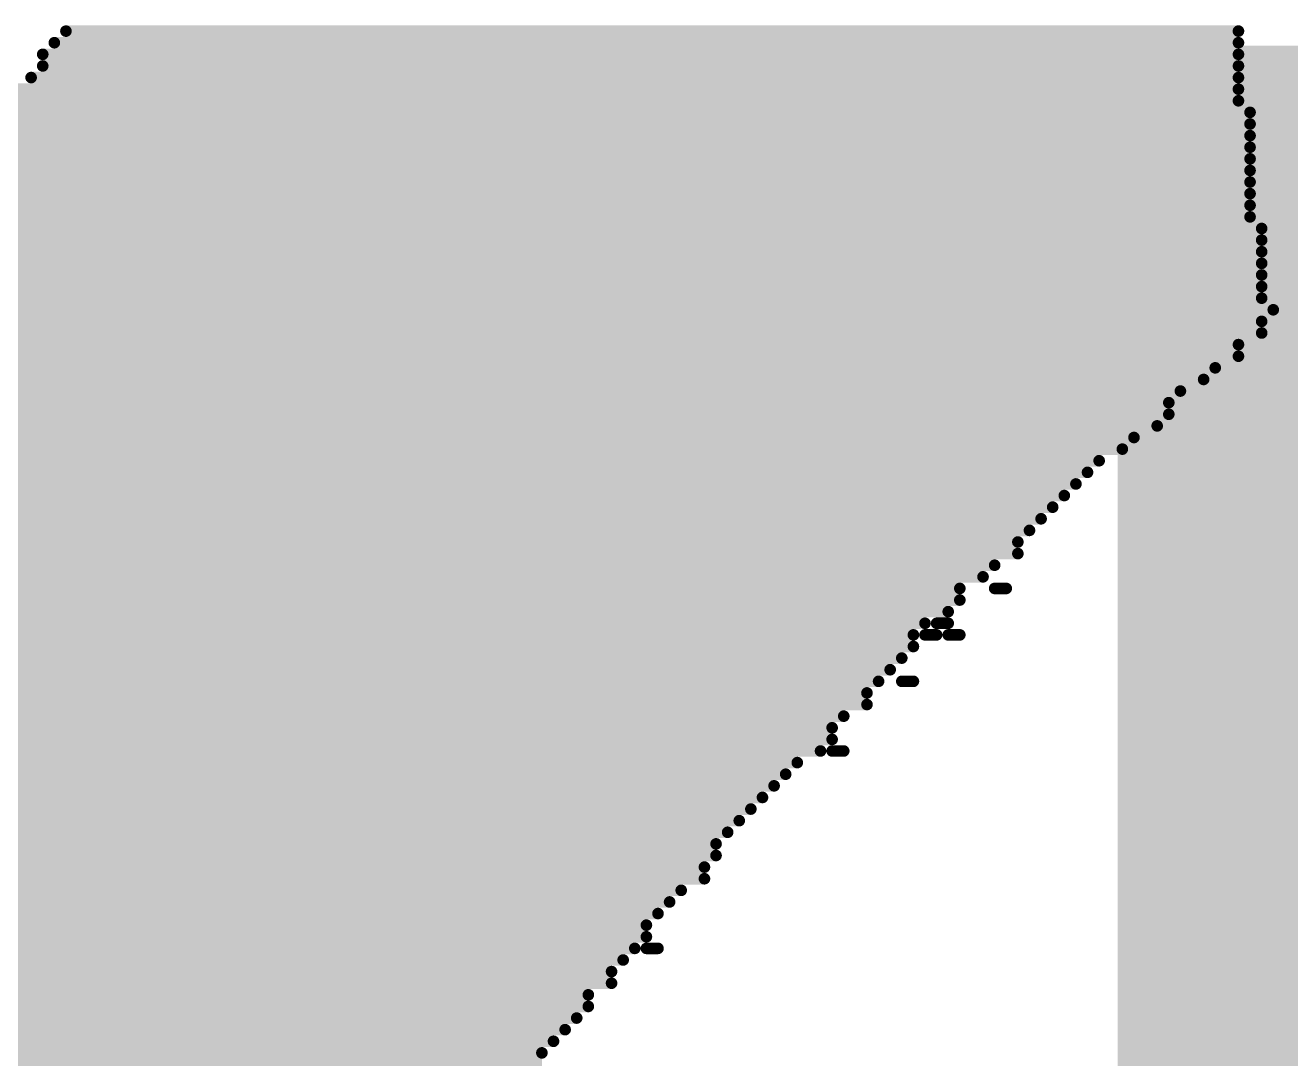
# Model space of a CAD drawing. Header units: inches. Extents: x -5 to 433, y -20 to 71.
# Drawn here: x 21.716 to 24.484, y 52.826 to 55.086 of the extents above; entities that cross this region are included whole.
import ezdxf

# ---------------------------------------------------------------- set-up
doc = ezdxf.new("R2010")
doc.units = ezdxf.units.IN
doc.layers.add('Bottom Overlay', color=54, linetype='Continuous')
doc.layers.add('Top Layer', color=1, linetype='Continuous')

msp = doc.modelspace()

# ---------------------------------------------------------------- hatches: boundary and pattern name
at = {"layer": 'Top Layer'}
for points in [[(24.1058, 55.0418), (24.1058, 53.848), (64.5414, 53.848), (64.5414, 55.0418)], [(24.1554, 38.5064), (29.1842, 38.5064), (29.1842, 54.4576), (24.1554, 54.4576)], [(24.1059, 10.3124), (26.7462, 10.3124), (26.7462, 54.0655), (24.1059, 54.0655)]]:
    msp.add_hatch(color=1, dxfattribs=at).paths.add_polyline_path(points)

# ---------------------------------------------------------------- linework, layer by layer
at = {"layer": 'Bottom Overlay'}
for points in [[(21.8046, 55.0736, 0.0254, 0.0254, 0), (24.37, 55.0736, 0.0254, 0.0254, 0)], [(21.7792, 55.0482, 0.0254, 0.0254, 0), (24.37, 55.0482, 0.0254, 0.0254, 0)], [(21.7538, 55.0228, 0.0254, 0.0254, 0), (24.37, 55.0228, 0.0254, 0.0254, 0)], [(21.7284, 54.972, 0.0254, 0.0254, 0), (24.37, 54.972, 0.0254, 0.0254, 0)], [(21.7538, 54.9974, 0.0254, 0.0254, 0), (24.37, 54.9974, 0.0254, 0.0254, 0)], [(18.9852, 54.9466, 0.0254, 0.0254, 0), (24.37, 54.9466, 0.0254, 0.0254, 0)], [(19.036, 54.9212, 0.0254, 0.0254, 0), (24.37, 54.9212, 0.0254, 0.0254, 0)], [(19.0614, 54.8958, 0.0254, 0.0254, 0), (24.3954, 54.8958, 0.0254, 0.0254, 0)], [(19.0868, 54.8704, 0.0254, 0.0254, 0), (24.3954, 54.8704, 0.0254, 0.0254, 0)], [(19.1122, 54.845, 0.0254, 0.0254, 0), (24.3954, 54.845, 0.0254, 0.0254, 0)], [(19.1122, 54.8196, 0.0254, 0.0254, 0), (24.3954, 54.8196, 0.0254, 0.0254, 0)], [(19.1376, 54.7942, 0.0254, 0.0254, 0), (24.3954, 54.7942, 0.0254, 0.0254, 0)], [(19.1884, 54.7688, 0.0254, 0.0254, 0), (24.3954, 54.7688, 0.0254, 0.0254, 0)], [(19.2138, 54.7434, 0.0254, 0.0254, 0), (24.3954, 54.7434, 0.0254, 0.0254, 0)], [(19.2138, 54.718, 0.0254, 0.0254, 0), (24.3954, 54.718, 0.0254, 0.0254, 0)], [(19.2392, 54.6926, 0.0254, 0.0254, 0), (24.3954, 54.6926, 0.0254, 0.0254, 0)], [(19.2646, 54.6672, 0.0254, 0.0254, 0), (24.3954, 54.6672, 0.0254, 0.0254, 0)], [(19.29, 54.6418, 0.0254, 0.0254, 0), (24.4208, 54.6418, 0.0254, 0.0254, 0)], [(19.3154, 54.6164, 0.0254, 0.0254, 0), (24.4208, 54.6164, 0.0254, 0.0254, 0)], [(19.3154, 54.591, 0.0254, 0.0254, 0), (24.4208, 54.591, 0.0254, 0.0254, 0)], [(19.3408, 54.5656, 0.0254, 0.0254, 0), (24.4208, 54.5656, 0.0254, 0.0254, 0)], [(19.3662, 54.5402, 0.0254, 0.0254, 0), (24.4208, 54.5402, 0.0254, 0.0254, 0)], [(19.3916, 54.5148, 0.0254, 0.0254, 0), (24.4208, 54.5148, 0.0254, 0.0254, 0)], [(19.417, 54.4894, 0.0254, 0.0254, 0), (24.4208, 54.4894, 0.0254, 0.0254, 0)], [(19.4424, 54.464, 0.0254, 0.0254, 0), (24.4462, 54.464, 0.0254, 0.0254, 0)], [(19.4424, 54.4386, 0.0254, 0.0254, 0), (24.4208, 54.4386, 0.0254, 0.0254, 0)], [(19.4678, 54.4132, 0.0254, 0.0254, 0), (24.4208, 54.4132, 0.0254, 0.0254, 0)], [(19.4932, 54.3878, 0.0254, 0.0254, 0), (24.37, 54.3878, 0.0254, 0.0254, 0)], [(19.5186, 54.3624, 0.0254, 0.0254, 0), (24.37, 54.3624, 0.0254, 0.0254, 0)], [(19.544, 54.337, 0.0254, 0.0254, 0), (24.3192, 54.337, 0.0254, 0.0254, 0)], [(19.5694, 54.3116, 0.0254, 0.0254, 0), (24.2938, 54.3116, 0.0254, 0.0254, 0)], [(19.5948, 54.2862, 0.0254, 0.0254, 0), (24.243, 54.2862, 0.0254, 0.0254, 0)], [(19.5948, 54.2608, 0.0254, 0.0254, 0), (24.2176, 54.2608, 0.0254, 0.0254, 0)], [(19.6202, 54.2354, 0.0254, 0.0254, 0), (24.2176, 54.2354, 0.0254, 0.0254, 0)], [(19.6202, 54.21, 0.0254, 0.0254, 0), (24.1922, 54.21, 0.0254, 0.0254, 0)], [(19.6456, 54.1846, 0.0254, 0.0254, 0), (24.1414, 54.1846, 0.0254, 0.0254, 0)], [(19.671, 54.1592, 0.0254, 0.0254, 0), (24.116, 54.1592, 0.0254, 0.0254, 0)], [(19.6964, 54.1338, 0.0254, 0.0254, 0), (24.0652, 54.1338, 0.0254, 0.0254, 0)], [(19.7218, 54.1084, 0.0254, 0.0254, 0), (24.0398, 54.1084, 0.0254, 0.0254, 0)], [(19.7472, 54.083, 0.0254, 0.0254, 0), (24.0144, 54.083, 0.0254, 0.0254, 0)], [(19.7472, 54.0576, 0.0254, 0.0254, 0), (23.989, 54.0576, 0.0254, 0.0254, 0)], [(19.7726, 54.0322, 0.0254, 0.0254, 0), (23.9636, 54.0322, 0.0254, 0.0254, 0)], [(19.798, 54.0068, 0.0254, 0.0254, 0), (23.9382, 54.0068, 0.0254, 0.0254, 0)], [(19.798, 53.9814, 0.0254, 0.0254, 0), (23.9128, 53.9814, 0.0254, 0.0254, 0)], [(19.8234, 53.956, 0.0254, 0.0254, 0), (23.8874, 53.956, 0.0254, 0.0254, 0)], [(19.8488, 53.9306, 0.0254, 0.0254, 0), (23.8874, 53.9306, 0.0254, 0.0254, 0)], [(19.8488, 53.9052, 0.0254, 0.0254, 0), (23.8366, 53.9052, 0.0254, 0.0254, 0)], [(19.8742, 53.8798, 0.0254, 0.0254, 0), (23.8112, 53.8798, 0.0254, 0.0254, 0)], [(19.8996, 53.8544, 0.0254, 0.0254, 0), (23.7604, 53.8544, 0.0254, 0.0254, 0)], [(23.8366, 53.8544, 0.0254, 0.0254, 0), (23.862, 53.8544, 0.0254, 0.0254, 0)], [(19.925, 53.829, 0.0254, 0.0254, 0), (23.7604, 53.829, 0.0254, 0.0254, 0)], [(19.925, 53.8036, 0.0254, 0.0254, 0), (23.735, 53.8036, 0.0254, 0.0254, 0)], [(19.9504, 53.7782, 0.0254, 0.0254, 0), (23.6842, 53.7782, 0.0254, 0.0254, 0)], [(23.7096, 53.7782, 0.0254, 0.0254, 0), (23.735, 53.7782, 0.0254, 0.0254, 0)], [(19.9758, 53.7528, 0.0254, 0.0254, 0), (23.6588, 53.7528, 0.0254, 0.0254, 0)], [(19.9758, 53.7274, 0.0254, 0.0254, 0), (23.6588, 53.7274, 0.0254, 0.0254, 0)], [(23.6842, 53.7528, 0.0254, 0.0254, 0), (23.7096, 53.7528, 0.0254, 0.0254, 0)], [(23.735, 53.7528, 0.0254, 0.0254, 0), (23.7604, 53.7528, 0.0254, 0.0254, 0)], [(20.0012, 53.702, 0.0254, 0.0254, 0), (23.6334, 53.702, 0.0254, 0.0254, 0)], [(20.0266, 53.6766, 0.0254, 0.0254, 0), (23.608, 53.6766, 0.0254, 0.0254, 0)], [(20.0266, 53.6512, 0.0254, 0.0254, 0), (23.5826, 53.6512, 0.0254, 0.0254, 0)], [(23.6334, 53.6512, 0.0254, 0.0254, 0), (23.6588, 53.6512, 0.0254, 0.0254, 0)], [(20.052, 53.6258, 0.0254, 0.0254, 0), (23.5572, 53.6258, 0.0254, 0.0254, 0)], [(20.0774, 53.6004, 0.0254, 0.0254, 0), (23.5572, 53.6004, 0.0254, 0.0254, 0)], [(20.0774, 53.575, 0.0254, 0.0254, 0), (23.5064, 53.575, 0.0254, 0.0254, 0)], [(20.1028, 53.5496, 0.0254, 0.0254, 0), (23.481, 53.5496, 0.0254, 0.0254, 0)], [(20.1282, 53.5242, 0.0254, 0.0254, 0), (23.481, 53.5242, 0.0254, 0.0254, 0)], [(20.1028, 53.4988, 0.0254, 0.0254, 0), (23.4556, 53.4988, 0.0254, 0.0254, 0)], [(23.481, 53.4988, 0.0254, 0.0254, 0), (23.5064, 53.4988, 0.0254, 0.0254, 0)], [(20.1536, 53.4734, 0.0254, 0.0254, 0), (23.4048, 53.4734, 0.0254, 0.0254, 0)], [(20.179, 53.448, 0.0254, 0.0254, 0), (23.3794, 53.448, 0.0254, 0.0254, 0)], [(20.179, 53.4226, 0.0254, 0.0254, 0), (23.354, 53.4226, 0.0254, 0.0254, 0)], [(20.1536, 53.3972, 0.0254, 0.0254, 0), (23.3286, 53.3972, 0.0254, 0.0254, 0)], [(20.2044, 53.3718, 0.0254, 0.0254, 0), (23.3032, 53.3718, 0.0254, 0.0254, 0)], [(20.2298, 53.3464, 0.0254, 0.0254, 0), (23.2778, 53.3464, 0.0254, 0.0254, 0)], [(20.2552, 53.321, 0.0254, 0.0254, 0), (23.2524, 53.321, 0.0254, 0.0254, 0)], [(20.2552, 53.2956, 0.0254, 0.0254, 0), (23.227, 53.2956, 0.0254, 0.0254, 0)], [(20.2806, 53.2702, 0.0254, 0.0254, 0), (23.227, 53.2702, 0.0254, 0.0254, 0)], [(20.306, 53.2448, 0.0254, 0.0254, 0), (23.2016, 53.2448, 0.0254, 0.0254, 0)], [(20.306, 53.2194, 0.0254, 0.0254, 0), (23.2016, 53.2194, 0.0254, 0.0254, 0)], [(20.306, 53.194, 0.0254, 0.0254, 0), (23.1508, 53.194, 0.0254, 0.0254, 0)], [(20.3314, 53.1686, 0.0254, 0.0254, 0), (23.1254, 53.1686, 0.0254, 0.0254, 0)], [(20.3568, 53.1432, 0.0254, 0.0254, 0), (23.1, 53.1432, 0.0254, 0.0254, 0)], [(20.3568, 53.1178, 0.0254, 0.0254, 0), (23.0746, 53.1178, 0.0254, 0.0254, 0)], [(20.3822, 53.0924, 0.0254, 0.0254, 0), (23.0746, 53.0924, 0.0254, 0.0254, 0)], [(20.3822, 53.067, 0.0254, 0.0254, 0), (23.0492, 53.067, 0.0254, 0.0254, 0)], [(23.0746, 53.067, 0.0254, 0.0254, 0), (23.1, 53.067, 0.0254, 0.0254, 0)], [(20.4076, 53.0416, 0.0254, 0.0254, 0), (23.0238, 53.0416, 0.0254, 0.0254, 0)], [(20.433, 53.0162, 0.0254, 0.0254, 0), (22.9984, 53.0162, 0.0254, 0.0254, 0)], [(20.433, 52.9908, 0.0254, 0.0254, 0), (22.9984, 52.9908, 0.0254, 0.0254, 0)], [(20.4584, 52.9654, 0.0254, 0.0254, 0), (22.9476, 52.9654, 0.0254, 0.0254, 0)], [(20.433, 52.94, 0.0254, 0.0254, 0), (22.9476, 52.94, 0.0254, 0.0254, 0)], [(20.4838, 52.9146, 0.0254, 0.0254, 0), (22.9222, 52.9146, 0.0254, 0.0254, 0)], [(20.4838, 52.8892, 0.0254, 0.0254, 0), (22.8968, 52.8892, 0.0254, 0.0254, 0)], [(20.5092, 52.8638, 0.0254, 0.0254, 0), (22.8714, 52.8638, 0.0254, 0.0254, 0)], [(20.5092, 52.8384, 0.0254, 0.0254, 0), (22.846, 52.8384, 0.0254, 0.0254, 0)], [(20.5346, 52.813, 0.0254, 0.0254, 0), (22.846, 52.813, 0.0254, 0.0254, 0)]]:
    msp.add_lwpolyline(points, format="xyseb", dxfattribs=at)
for points in [[(21.7983, 55.0736, 0.0127, 0.0127, 1), (21.811, 55.0736, 0.0127, 0.0127, 1)], [(24.3637, 55.0736, 0.0127, 0.0127, 1), (24.3764, 55.0736, 0.0127, 0.0127, 1)], [(21.7729, 55.0482, 0.0127, 0.0127, 1), (21.7856, 55.0482, 0.0127, 0.0127, 1)], [(24.3637, 55.0482, 0.0127, 0.0127, 1), (24.3764, 55.0482, 0.0127, 0.0127, 1)], [(21.7475, 55.0228, 0.0127, 0.0127, 1), (21.7602, 55.0228, 0.0127, 0.0127, 1)], [(24.3637, 55.0228, 0.0127, 0.0127, 1), (24.3764, 55.0228, 0.0127, 0.0127, 1)], [(21.7221, 54.972, 0.0127, 0.0127, 1), (21.7348, 54.972, 0.0127, 0.0127, 1)], [(21.7475, 54.9974, 0.0127, 0.0127, 1), (21.7602, 54.9974, 0.0127, 0.0127, 1)], [(24.3637, 54.9974, 0.0127, 0.0127, 1), (24.3764, 54.9974, 0.0127, 0.0127, 1)], [(24.3637, 54.972, 0.0127, 0.0127, 1), (24.3764, 54.972, 0.0127, 0.0127, 1)], [(24.3637, 54.9466, 0.0127, 0.0127, 1), (24.3764, 54.9466, 0.0127, 0.0127, 1)], [(24.3637, 54.9212, 0.0127, 0.0127, 1), (24.3764, 54.9212, 0.0127, 0.0127, 1)], [(24.3891, 54.8958, 0.0127, 0.0127, 1), (24.4018, 54.8958, 0.0127, 0.0127, 1)], [(24.3891, 54.8704, 0.0127, 0.0127, 1), (24.4018, 54.8704, 0.0127, 0.0127, 1)], [(24.3891, 54.845, 0.0127, 0.0127, 1), (24.4018, 54.845, 0.0127, 0.0127, 1)], [(24.3891, 54.8196, 0.0127, 0.0127, 1), (24.4018, 54.8196, 0.0127, 0.0127, 1)], [(24.3891, 54.7942, 0.0127, 0.0127, 1), (24.4018, 54.7942, 0.0127, 0.0127, 1)], [(24.3891, 54.7688, 0.0127, 0.0127, 1), (24.4018, 54.7688, 0.0127, 0.0127, 1)], [(24.3891, 54.7434, 0.0127, 0.0127, 1), (24.4018, 54.7434, 0.0127, 0.0127, 1)], [(24.3891, 54.718, 0.0127, 0.0127, 1), (24.4018, 54.718, 0.0127, 0.0127, 1)], [(24.3891, 54.6926, 0.0127, 0.0127, 1), (24.4018, 54.6926, 0.0127, 0.0127, 1)], [(24.3891, 54.6672, 0.0127, 0.0127, 1), (24.4018, 54.6672, 0.0127, 0.0127, 1)], [(24.4145, 54.6418, 0.0127, 0.0127, 1), (24.4272, 54.6418, 0.0127, 0.0127, 1)], [(24.4145, 54.6164, 0.0127, 0.0127, 1), (24.4272, 54.6164, 0.0127, 0.0127, 1)], [(24.4145, 54.591, 0.0127, 0.0127, 1), (24.4272, 54.591, 0.0127, 0.0127, 1)], [(24.4145, 54.5656, 0.0127, 0.0127, 1), (24.4272, 54.5656, 0.0127, 0.0127, 1)], [(24.4145, 54.5402, 0.0127, 0.0127, 1), (24.4272, 54.5402, 0.0127, 0.0127, 1)], [(24.4145, 54.5148, 0.0127, 0.0127, 1), (24.4272, 54.5148, 0.0127, 0.0127, 1)], [(24.4145, 54.4894, 0.0127, 0.0127, 1), (24.4272, 54.4894, 0.0127, 0.0127, 1)], [(24.4399, 54.464, 0.0127, 0.0127, 1), (24.4526, 54.464, 0.0127, 0.0127, 1)], [(24.4145, 54.4386, 0.0127, 0.0127, 1), (24.4272, 54.4386, 0.0127, 0.0127, 1)], [(24.4145, 54.4132, 0.0127, 0.0127, 1), (24.4272, 54.4132, 0.0127, 0.0127, 1)], [(24.3637, 54.3878, 0.0127, 0.0127, 1), (24.3764, 54.3878, 0.0127, 0.0127, 1)], [(24.3129, 54.337, 0.0127, 0.0127, 1), (24.3256, 54.337, 0.0127, 0.0127, 1)], [(24.3637, 54.3624, 0.0127, 0.0127, 1), (24.3764, 54.3624, 0.0127, 0.0127, 1)], [(24.2875, 54.3116, 0.0127, 0.0127, 1), (24.3002, 54.3116, 0.0127, 0.0127, 1)], [(24.2367, 54.2862, 0.0127, 0.0127, 1), (24.2494, 54.2862, 0.0127, 0.0127, 1)], [(24.2113, 54.2608, 0.0127, 0.0127, 1), (24.224, 54.2608, 0.0127, 0.0127, 1)], [(24.2113, 54.2354, 0.0127, 0.0127, 1), (24.224, 54.2354, 0.0127, 0.0127, 1)], [(24.1859, 54.21, 0.0127, 0.0127, 1), (24.1986, 54.21, 0.0127, 0.0127, 1)], [(24.1351, 54.1846, 0.0127, 0.0127, 1), (24.1478, 54.1846, 0.0127, 0.0127, 1)], [(24.1097, 54.1592, 0.0127, 0.0127, 1), (24.1224, 54.1592, 0.0127, 0.0127, 1)], [(24.0589, 54.1338, 0.0127, 0.0127, 1), (24.0716, 54.1338, 0.0127, 0.0127, 1)], [(24.0335, 54.1084, 0.0127, 0.0127, 1), (24.0462, 54.1084, 0.0127, 0.0127, 1)], [(24.0081, 54.083, 0.0127, 0.0127, 1), (24.0208, 54.083, 0.0127, 0.0127, 1)], [(23.9573, 54.0322, 0.0127, 0.0127, 1), (23.97, 54.0322, 0.0127, 0.0127, 1)], [(23.9827, 54.0576, 0.0127, 0.0127, 1), (23.9954, 54.0576, 0.0127, 0.0127, 1)], [(23.9319, 54.0068, 0.0127, 0.0127, 1), (23.9446, 54.0068, 0.0127, 0.0127, 1)], [(23.9065, 53.9814, 0.0127, 0.0127, 1), (23.9192, 53.9814, 0.0127, 0.0127, 1)], [(23.8811, 53.956, 0.0127, 0.0127, 1), (23.8938, 53.956, 0.0127, 0.0127, 1)], [(23.8811, 53.9306, 0.0127, 0.0127, 1), (23.8938, 53.9306, 0.0127, 0.0127, 1)], [(23.8303, 53.9052, 0.0127, 0.0127, 1), (23.843, 53.9052, 0.0127, 0.0127, 1)], [(23.8049, 53.8798, 0.0127, 0.0127, 1), (23.8176, 53.8798, 0.0127, 0.0127, 1)], [(23.7541, 53.8544, 0.0127, 0.0127, 1), (23.7668, 53.8544, 0.0127, 0.0127, 1)], [(23.8303, 53.8544, 0.0127, 0.0127, 1), (23.843, 53.8544, 0.0127, 0.0127, 1)], [(23.8557, 53.8544, 0.0127, 0.0127, 1), (23.8684, 53.8544, 0.0127, 0.0127, 1)], [(23.7541, 53.829, 0.0127, 0.0127, 1), (23.7668, 53.829, 0.0127, 0.0127, 1)], [(23.7287, 53.8036, 0.0127, 0.0127, 1), (23.7414, 53.8036, 0.0127, 0.0127, 1)], [(23.6779, 53.7782, 0.0127, 0.0127, 1), (23.6906, 53.7782, 0.0127, 0.0127, 1)], [(23.7033, 53.7782, 0.0127, 0.0127, 1), (23.716, 53.7782, 0.0127, 0.0127, 1)], [(23.7287, 53.7782, 0.0127, 0.0127, 1), (23.7414, 53.7782, 0.0127, 0.0127, 1)], [(23.6525, 53.7528, 0.0127, 0.0127, 1), (23.6652, 53.7528, 0.0127, 0.0127, 1)], [(23.6525, 53.7274, 0.0127, 0.0127, 1), (23.6652, 53.7274, 0.0127, 0.0127, 1)], [(23.6779, 53.7528, 0.0127, 0.0127, 1), (23.6906, 53.7528, 0.0127, 0.0127, 1)], [(23.7033, 53.7528, 0.0127, 0.0127, 1), (23.716, 53.7528, 0.0127, 0.0127, 1)], [(23.7287, 53.7528, 0.0127, 0.0127, 1), (23.7414, 53.7528, 0.0127, 0.0127, 1)], [(23.7541, 53.7528, 0.0127, 0.0127, 1), (23.7668, 53.7528, 0.0127, 0.0127, 1)], [(23.6271, 53.702, 0.0127, 0.0127, 1), (23.6398, 53.702, 0.0127, 0.0127, 1)], [(23.6017, 53.6766, 0.0127, 0.0127, 1), (23.6144, 53.6766, 0.0127, 0.0127, 1)], [(23.5763, 53.6512, 0.0127, 0.0127, 1), (23.589, 53.6512, 0.0127, 0.0127, 1)], [(23.6271, 53.6512, 0.0127, 0.0127, 1), (23.6398, 53.6512, 0.0127, 0.0127, 1)], [(23.6525, 53.6512, 0.0127, 0.0127, 1), (23.6652, 53.6512, 0.0127, 0.0127, 1)], [(23.5509, 53.6258, 0.0127, 0.0127, 1), (23.5636, 53.6258, 0.0127, 0.0127, 1)], [(23.5509, 53.6004, 0.0127, 0.0127, 1), (23.5636, 53.6004, 0.0127, 0.0127, 1)], [(23.5001, 53.575, 0.0127, 0.0127, 1), (23.5128, 53.575, 0.0127, 0.0127, 1)], [(23.4747, 53.5496, 0.0127, 0.0127, 1), (23.4874, 53.5496, 0.0127, 0.0127, 1)], [(23.4747, 53.5242, 0.0127, 0.0127, 1), (23.4874, 53.5242, 0.0127, 0.0127, 1)], [(23.4493, 53.4988, 0.0127, 0.0127, 1), (23.462, 53.4988, 0.0127, 0.0127, 1)], [(23.4747, 53.4988, 0.0127, 0.0127, 1), (23.4874, 53.4988, 0.0127, 0.0127, 1)], [(23.5001, 53.4988, 0.0127, 0.0127, 1), (23.5128, 53.4988, 0.0127, 0.0127, 1)], [(23.3985, 53.4734, 0.0127, 0.0127, 1), (23.4112, 53.4734, 0.0127, 0.0127, 1)], [(23.3477, 53.4226, 0.0127, 0.0127, 1), (23.3604, 53.4226, 0.0127, 0.0127, 1)], [(23.3731, 53.448, 0.0127, 0.0127, 1), (23.3858, 53.448, 0.0127, 0.0127, 1)], [(23.3223, 53.3972, 0.0127, 0.0127, 1), (23.335, 53.3972, 0.0127, 0.0127, 1)], [(23.2969, 53.3718, 0.0127, 0.0127, 1), (23.3096, 53.3718, 0.0127, 0.0127, 1)], [(23.2715, 53.3464, 0.0127, 0.0127, 1), (23.2842, 53.3464, 0.0127, 0.0127, 1)], [(23.2461, 53.321, 0.0127, 0.0127, 1), (23.2588, 53.321, 0.0127, 0.0127, 1)], [(23.2207, 53.2956, 0.0127, 0.0127, 1), (23.2334, 53.2956, 0.0127, 0.0127, 1)], [(23.2207, 53.2702, 0.0127, 0.0127, 1), (23.2334, 53.2702, 0.0127, 0.0127, 1)], [(23.1953, 53.2448, 0.0127, 0.0127, 1), (23.208, 53.2448, 0.0127, 0.0127, 1)], [(23.1953, 53.2194, 0.0127, 0.0127, 1), (23.208, 53.2194, 0.0127, 0.0127, 1)], [(23.1445, 53.194, 0.0127, 0.0127, 1), (23.1572, 53.194, 0.0127, 0.0127, 1)], [(23.1191, 53.1686, 0.0127, 0.0127, 1), (23.1318, 53.1686, 0.0127, 0.0127, 1)], [(23.0683, 53.1178, 0.0127, 0.0127, 1), (23.081, 53.1178, 0.0127, 0.0127, 1)], [(23.0937, 53.1432, 0.0127, 0.0127, 1), (23.1064, 53.1432, 0.0127, 0.0127, 1)], [(23.0683, 53.0924, 0.0127, 0.0127, 1), (23.081, 53.0924, 0.0127, 0.0127, 1)], [(23.0429, 53.067, 0.0127, 0.0127, 1), (23.0556, 53.067, 0.0127, 0.0127, 1)], [(23.0683, 53.067, 0.0127, 0.0127, 1), (23.081, 53.067, 0.0127, 0.0127, 1)], [(23.0937, 53.067, 0.0127, 0.0127, 1), (23.1064, 53.067, 0.0127, 0.0127, 1)], [(23.0175, 53.0416, 0.0127, 0.0127, 1), (23.0302, 53.0416, 0.0127, 0.0127, 1)], [(22.9921, 53.0162, 0.0127, 0.0127, 1), (23.0048, 53.0162, 0.0127, 0.0127, 1)], [(22.9921, 52.9908, 0.0127, 0.0127, 1), (23.0048, 52.9908, 0.0127, 0.0127, 1)], [(22.9413, 52.9654, 0.0127, 0.0127, 1), (22.954, 52.9654, 0.0127, 0.0127, 1)], [(22.9413, 52.94, 0.0127, 0.0127, 1), (22.954, 52.94, 0.0127, 0.0127, 1)], [(22.9159, 52.9146, 0.0127, 0.0127, 1), (22.9286, 52.9146, 0.0127, 0.0127, 1)], [(22.8905, 52.8892, 0.0127, 0.0127, 1), (22.9032, 52.8892, 0.0127, 0.0127, 1)], [(22.8651, 52.8638, 0.0127, 0.0127, 1), (22.8778, 52.8638, 0.0127, 0.0127, 1)], [(22.8397, 52.8384, 0.0127, 0.0127, 1), (22.8524, 52.8384, 0.0127, 0.0127, 1)]]:
    msp.add_lwpolyline(points, format="xyseb", close=True, dxfattribs=at)

doc.saveas('drawing.dxf')
